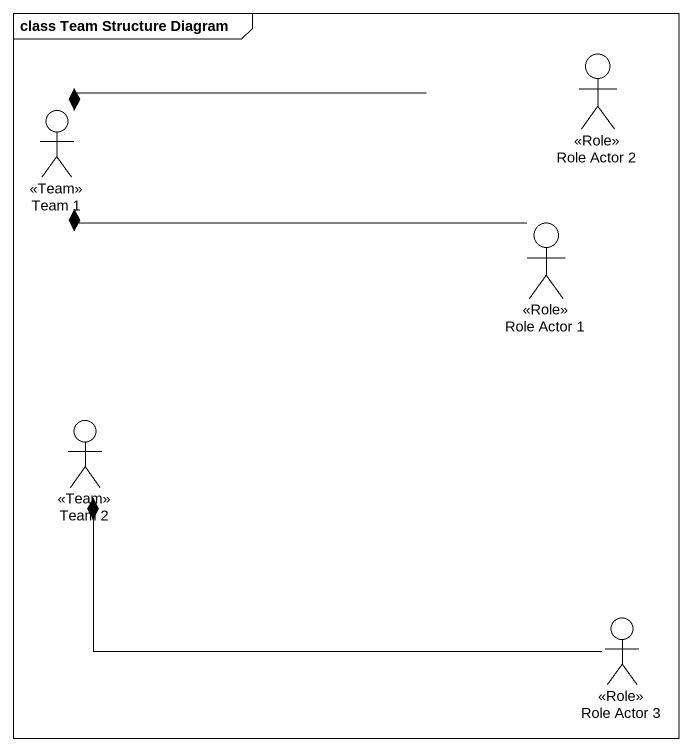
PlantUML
@startuml
mainframe class Team Structure Diagram
actor "Role Actor 2" as Role_Actor_2 <<Role>>
actor "Team 1" as Team_1 <<Team>>
actor "Role Actor 1" as Role_Actor_1 <<Role>>
actor "Team 2" as Team_2 <<Team>>
actor "Role Actor 3" as Role_Actor_3 <<Role>>
Team_1 *-right- Role_Actor_2
Team_1 *-right- Role_Actor_1
Team_2 *-right- Role_Actor_3
@enduml
